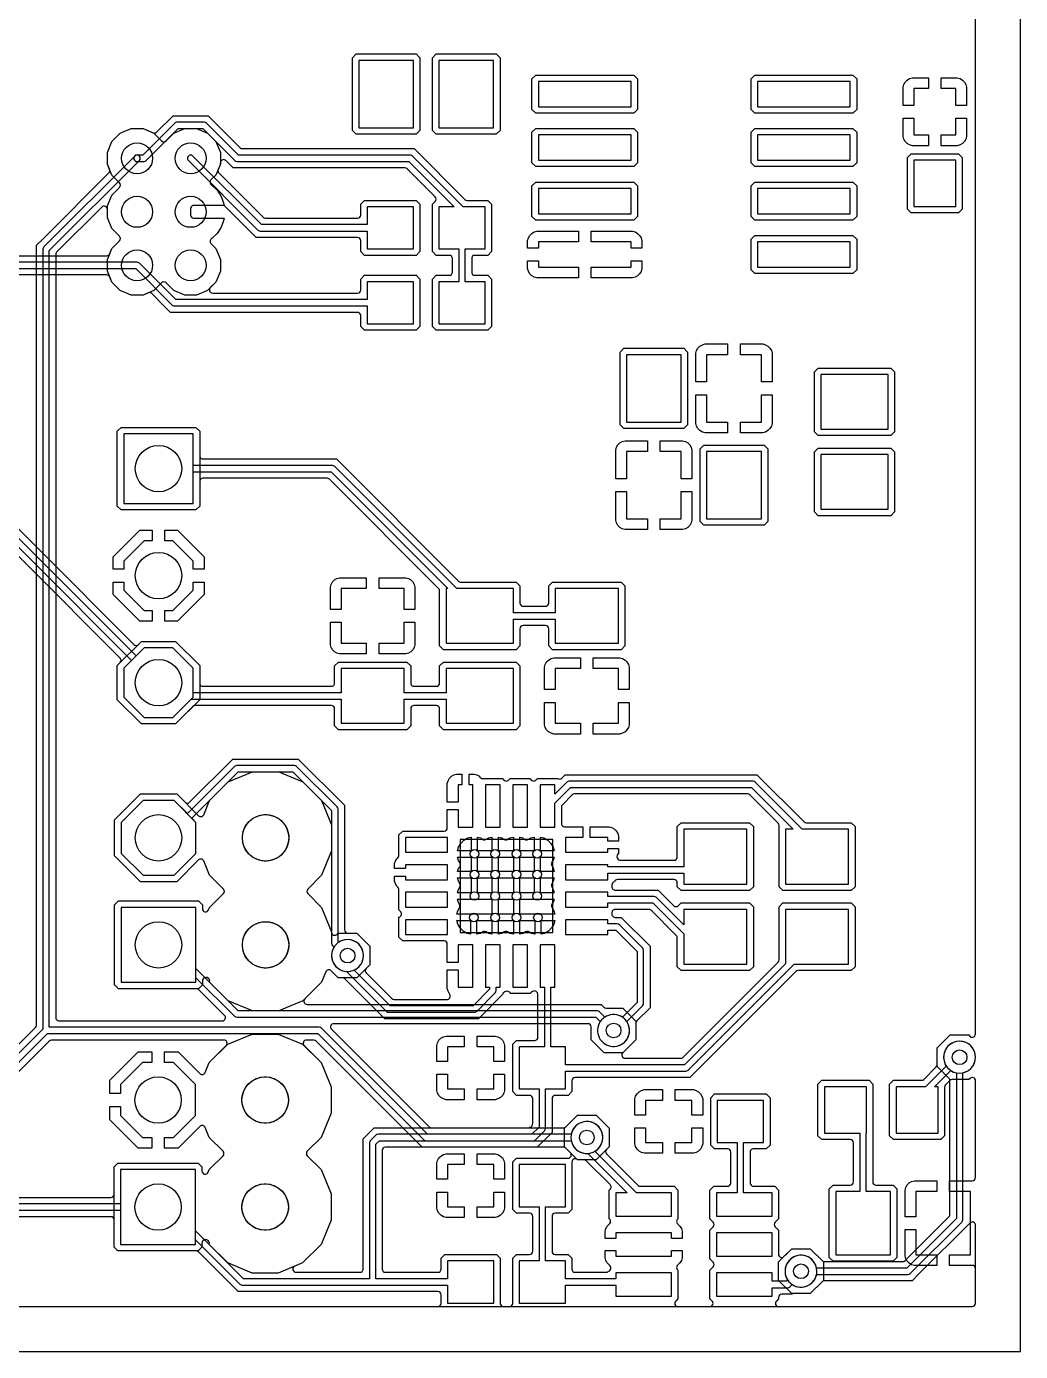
# Model space of a CAD drawing. Header units: millimetres. Extents: x 3.9 to 76.2, y 2.5 to 68.2.
# Drawn here: x 40.05 to 63.63, y 2.54 to 33.99 of the extents above; entities that cross this region are included whole.
import ezdxf

# ---------------------------------------------------------------- set-up
doc = ezdxf.new("R2010")
doc.units = ezdxf.units.MM

msp = doc.modelspace()

# ---------------------------------------------------------------- linework, layer by layer
at = {"layer": '16_copper'}
for points in [[(34.594, 3.607), (62.484, 3.607, 0.414214), (62.56, 3.683), (62.56, 5.538, 0.668179), (62.43, 5.592), (61.211, 4.373), (61.055, 4.216), (58.973, 4.216, 0.198912), (58.919, 4.194), (58.64, 3.914), (58.2, 3.914), (57.889, 4.225), (57.889, 4.665), (58.2, 4.976), (58.64, 4.976), (58.919, 4.696, 0.198912), (58.973, 4.674), (60.834, 4.674, 0.198912), (60.888, 4.696), (61.931, 5.739, 0.198912), (61.953, 5.793), (61.953, 8.972, 0.198912), (61.931, 9.026), (61.651, 9.305), (61.651, 9.745), (61.962, 10.056), (62.402, 10.056, 0.859708), (62.56, 10.081), (62.56, 67.064, 0.414214)], [(39.094, 9.065), (40.262, 10.232, 0.198912), (40.284, 10.286), (40.284, 28.797), (40.441, 28.953), (42.002, 30.514, 0.303343), (42.018, 30.597), (41.967, 30.721), (41.967, 31.001), (42.074, 31.26), (42.273, 31.459), (42.532, 31.566), (42.812, 31.566), (43.071, 31.459), (43.253, 31.277, 0.414214), (43.361, 31.277), (43.543, 31.459), (43.802, 31.566), (44.082, 31.566), (44.341, 31.459), (44.54, 31.26), (44.647, 31.001), (44.647, 30.721), (44.54, 30.462), (44.425, 30.347, 0.233802), (44.404, 30.283), (44.406, 30.275, 0.220656), (44.456, 30.217), (44.568, 30.105), (44.657, 29.973), (44.717, 29.826), (44.734, 29.743), (44.018, 29.743, 0.414214), (43.942, 29.667), (43.942, 29.515, 0.414214), (44.018, 29.439), (44.734, 29.439), (44.717, 29.356), (44.657, 29.209), (44.568, 29.077), (44.456, 28.965, 0.566532), (44.425, 28.835), (44.54, 28.72), (44.647, 28.461), (44.647, 28.181), (44.54, 27.922), (44.341, 27.723), (44.082, 27.616), (43.802, 27.616), (43.543, 27.723), (43.361, 27.905, 0.414214), (43.253, 27.905), (43.071, 27.723), (42.812, 27.616), (42.532, 27.616), (42.273, 27.723), (42.074, 27.922), (41.967, 28.181), (41.967, 28.461), (42.074, 28.72), (42.256, 28.902, 0.414214), (42.256, 29.01), (42.074, 29.192), (41.967, 29.451), (41.967, 29.649, 0.668179), (41.837, 29.703), (40.764, 28.63, 0.198912), (40.742, 28.576), (40.742, 10.465, 0.414214), (40.818, 10.389), (44.694, 10.389, 0.668179), (44.748, 10.519), (44.138, 11.128, 0.198912), (44.084, 11.151), (42.228, 11.151), (42.139, 11.24), (42.139, 13.144), (42.228, 13.233), (44.132, 13.233), (44.221, 13.144), (44.221, 13.049, 0.820685), (44.368, 13.02), (44.392, 13.079), (44.721, 13.408, 0.414214), (44.721, 13.516), (44.392, 13.845), (44.252, 14.183, 0.534516), (44.128, 14.207), (43.611, 13.691), (42.749, 13.691), (42.139, 14.301), (42.139, 15.163), (42.749, 15.773), (43.611, 15.773), (43.81, 15.575, 0.414214), (43.917, 15.575), (44.945, 16.603), (46.495, 16.603), (47.591, 15.507), (47.591, 12.545, 0.414214), (47.667, 12.469), (47.884, 12.469), (48.195, 12.158), (48.195, 11.718), (47.884, 11.407), (47.444, 11.407), (47.274, 11.577, 0.534516), (47.15, 11.553), (47.048, 11.305), (46.651, 10.908, 0.668179), (46.705, 10.778), (53.68, 10.778), (53.745, 10.713, 0.198912), (53.799, 10.691), (54.195, 10.691), (54.506, 10.38), (54.506, 9.94), (54.195, 9.629), (53.755, 9.629), (53.444, 9.94), (53.444, 10.245, 0.414214), (53.368, 10.321), (47.336, 10.321, 0.668179), (47.282, 10.191), (49.602, 7.871, 0.198912), (49.656, 7.849), (52.787, 7.849, 0.198912), (52.841, 7.871), (53.12, 8.151), (53.56, 8.151), (53.871, 7.84), (53.871, 7.4), (53.56, 7.089), (53.12, 7.089), (52.841, 7.369, 0.198912), (52.787, 7.391), (49.435, 7.391), (46.918, 9.909, 0.198912), (46.864, 9.931), (46.686, 9.931, 0.668179), (46.632, 9.801), (47.038, 9.396), (47.276, 8.82), (47.276, 8.197), (47.038, 7.622), (46.709, 7.293, 0.414214), (46.709, 7.185), (47.038, 6.856), (47.276, 6.28), (47.276, 5.658), (47.038, 5.082), (46.597, 4.641), (46.021, 4.403), (45.399, 4.403), (44.823, 4.641), (44.382, 5.082, 0.969968), (44.217, 5.139), (44.214, 5.132, 0.068909), (44.211, 5.112), (44.211, 5.017), (44.122, 4.928), (42.218, 4.928), (42.129, 5.017), (42.129, 5.664, 0.414214), (42.052, 5.74), (39.656, 5.74)], [(39.221, 8.76), (40.545, 10.084), (46.958, 10.084), (49.476, 7.566, 0.198912), (49.53, 7.544), (52.969, 7.544), (52.981, 7.498), (53, 7.452), (53.025, 7.409), (53.055, 7.37), (53.09, 7.335), (53.129, 7.305), (53.172, 7.28), (53.218, 7.261), (53.266, 7.248), (53.315, 7.242), (53.365, 7.242), (53.414, 7.248, 1), (53.266, 7.992), (53.218, 7.979, 0.2663), (52.969, 7.696), (49.562, 7.696), (47.044, 10.214, 0.198912), (46.99, 10.236), (40.589, 10.236), (40.589, 28.67), (42.726, 30.807, 1), (42.618, 30.915), (40.459, 28.756, 0.198912), (40.437, 28.702), (40.437, 10.192), (39.135, 8.89)], [(39.877, 6.198), (42.052, 6.198, 0.414214), (42.129, 6.274), (42.129, 6.921), (42.218, 7.01), (44.122, 7.01), (44.211, 6.921), (44.211, 6.826, 0.820685), (44.358, 6.797), (44.382, 6.856), (44.711, 7.185, 0.414214), (44.711, 7.293), (44.382, 7.622), (44.285, 7.858, 0.534516), (44.16, 7.883), (43.643, 7.366), (43.322, 7.366), (43.322, 7.62), (43.538, 7.62), (44.059, 8.141), (44.059, 8.877), (43.538, 9.398), (43.322, 9.398), (43.322, 9.652), (43.643, 9.652), (44.16, 9.135, 0.534516), (44.285, 9.16), (44.382, 9.396), (44.788, 9.801, 0.668179), (44.734, 9.931), (40.639, 9.931, 0.198912), (40.585, 9.909), (39.418, 8.741)]]:
    msp.add_lwpolyline(points, format="xyb", dxfattribs=at)
for points in [[(42.292, 22.518), (42.203, 22.607), (42.203, 24.383), (42.292, 24.472), (44.068, 24.472), (44.157, 24.383), (44.157, 22.607), (44.068, 22.518)], [(44.005, 24.32), (42.355, 24.32), (42.355, 22.67), (44.005, 22.67)], [(42.101, 21.107), (42.101, 21.402), (42.733, 22.034), (43.028, 22.034), (43.028, 21.78), (42.838, 21.78), (42.355, 21.297), (42.355, 21.107)], [(44.005, 21.107), (44.005, 21.297), (43.522, 21.78), (43.332, 21.78), (43.332, 22.034), (43.627, 22.034), (44.259, 21.402), (44.259, 21.107)], [(42.733, 19.876), (42.101, 20.508), (42.101, 20.803), (42.355, 20.803), (42.355, 20.613), (42.838, 20.13), (43.028, 20.13), (43.028, 19.876)], [(43.332, 19.876), (43.332, 20.13), (43.522, 20.13), (44.005, 20.613), (44.005, 20.803), (44.259, 20.803), (44.259, 20.508), (43.627, 19.876)], [(42.775, 17.438), (42.203, 18.01), (42.203, 18.82), (42.775, 19.392), (43.585, 19.392), (44.157, 18.82), (44.157, 18.01), (43.585, 17.438)], [(44.005, 18.073), (44.005, 18.757), (43.522, 19.24), (42.838, 19.24), (42.355, 18.757), (42.355, 18.073), (42.838, 17.59), (43.522, 17.59)], [(50.273, 14.427), (50.294, 14.508), (50.348, 14.601), (50.423, 14.676), (50.516, 14.73), (50.597, 14.751), (50.597, 14.427)], [(52.241, 14.427), (52.241, 14.751), (52.322, 14.73), (52.415, 14.676), (52.49, 14.601), (52.544, 14.508), (52.565, 14.427)], [(50.749, 13.935), (50.749, 14.275), (51.089, 14.275), (51.089, 13.935)], [(51.241, 13.935), (51.241, 14.275), (51.597, 14.275), (51.597, 13.935)], [(51.749, 13.935), (51.749, 14.275), (52.089, 14.275), (52.089, 13.935)], [(50.749, 13.427), (50.749, 13.783), (51.089, 13.783), (51.089, 13.427)], [(51.241, 13.427), (51.241, 13.783), (51.597, 13.783), (51.597, 13.427)], [(51.749, 13.427), (51.749, 13.783), (52.089, 13.783), (52.089, 13.427)], [(51.241, 12.919), (51.241, 13.275), (51.597, 13.275), (51.597, 12.919)], [(50.5, 12.464), (50.407, 12.518), (50.332, 12.593), (50.278, 12.686), (50.257, 12.767), (50.581, 12.767), (50.581, 12.443)], [(52.257, 12.767), (52.581, 12.767), (52.56, 12.686), (52.506, 12.593), (52.431, 12.518), (52.338, 12.464), (52.257, 12.443)], [(42.027, 8.661), (42.027, 8.982), (42.697, 9.652), (43.018, 9.652), (43.018, 9.398), (42.802, 9.398), (42.281, 8.877), (42.281, 8.661)], [(42.697, 7.366), (42.027, 8.036), (42.027, 8.357), (42.281, 8.357), (42.281, 8.141), (42.802, 7.62), (43.018, 7.62), (43.018, 7.366)]]:
    msp.add_lwpolyline(points, close=True, dxfattribs=at)
for points in [[(47.738, 11.566, 1), (47.59, 12.31), (47.542, 12.297), (47.497, 12.278), (47.456, 12.254), (47.438, 12.272), (47.438, 15.412, 0.198912), (47.416, 15.466), (46.454, 16.428, 0.198912), (46.4, 16.45), (45.04, 16.45, 0.198912), (44.986, 16.428), (43.864, 15.306), (43.548, 15.621), (42.812, 15.621), (42.291, 15.1), (42.291, 14.364), (42.812, 13.843), (43.548, 13.843), (44.069, 14.364), (44.069, 15.1), (43.971, 15.198), (45.071, 16.298), (46.369, 16.298), (47.286, 15.381), (47.286, 12.24, 0.370391), (47.348, 12.147), (47.324, 12.106), (47.305, 12.06), (47.292, 12.012), (47.286, 11.963), (47.286, 11.913), (47.292, 11.864), (47.305, 11.816), (47.324, 11.77), (47.349, 11.727), (47.379, 11.688), (47.414, 11.653), (47.454, 11.623), (47.497, 11.598), (47.542, 11.579), (47.59, 11.566), (47.639, 11.56), (47.689, 11.56)], [(50.749, 14.427), (50.749, 14.751), (50.83, 14.73, 0.454243), (50.957, 14.7), (51.008, 14.73), (51.089, 14.751), (51.089, 14.427)], [(51.241, 14.427), (51.241, 14.751), (51.322, 14.73), (51.381, 14.696, 0.267961), (51.457, 14.696), (51.516, 14.73), (51.597, 14.751), (51.597, 14.427)], [(51.749, 14.427), (51.749, 14.751), (51.83, 14.73, 0.454239), (51.957, 14.7), (52.008, 14.73), (52.089, 14.751), (52.089, 14.427)], [(50.273, 13.935), (50.294, 14.016, 0.454239), (50.324, 14.143), (50.294, 14.194), (50.273, 14.275), (50.597, 14.275), (50.597, 13.935)], [(52.241, 13.935), (52.241, 14.275), (52.565, 14.275), (52.544, 14.194, 0.454239), (52.514, 14.067), (52.544, 14.016), (52.565, 13.935)], [(50.273, 13.427), (50.294, 13.508), (50.328, 13.567, 0.267951), (50.328, 13.643), (50.294, 13.702), (50.273, 13.783), (50.597, 13.783), (50.597, 13.427)], [(52.241, 13.427), (52.241, 13.783), (52.565, 13.783), (52.544, 13.702), (52.51, 13.643, 0.267951), (52.51, 13.567), (52.544, 13.508), (52.565, 13.427)], [(50.657, 12.919), (50.257, 12.919), (50.278, 13), (50.32, 13.073, 0.241504), (50.323, 13.142), (50.32, 13.149), (50.294, 13.194), (50.273, 13.275), (50.673, 13.275, 0.000212), (50.673, 13.275), (51.089, 13.275), (51.089, 12.919), (50.657, 12.919), (50.657, 12.919)], [(52.181, 12.919), (51.749, 12.919), (51.749, 13.275), (52.165, 13.275, 0.000215), (52.165, 13.275), (52.565, 13.275), (52.544, 13.194, 0.436877), (52.518, 13.073), (52.56, 13), (52.581, 12.919), (52.181, 12.919), (52.181, 12.919)], [(54.049, 9.788, 1), (53.901, 10.532), (53.853, 10.519, 0.063998), (53.766, 10.476), (53.639, 10.604, 0.198912), (53.585, 10.626), (45.071, 10.626), (44.069, 11.628), (44.069, 13.081), (42.291, 13.081), (42.291, 11.303), (44.069, 11.303), (44.069, 11.413), (44.986, 10.496, 0.198912), (45.04, 10.474), (53.554, 10.474), (53.659, 10.369), (53.635, 10.328), (53.616, 10.282), (53.603, 10.234), (53.597, 10.185), (53.597, 10.135), (53.603, 10.086), (53.616, 10.038), (53.635, 9.992), (53.66, 9.949), (53.69, 9.91), (53.725, 9.875), (53.764, 9.845), (53.807, 9.82), (53.853, 9.801), (53.901, 9.788), (53.95, 9.782), (54, 9.782)], [(51.008, 12.464), (50.949, 12.498, 0.267951), (50.873, 12.498), (50.814, 12.464), (50.733, 12.443), (50.733, 12.767), (51.089, 12.767), (51.089, 12.443)], [(51.516, 12.464), (51.457, 12.498, 0.267951), (51.381, 12.498), (51.322, 12.464), (51.241, 12.443), (51.241, 12.767), (51.597, 12.767), (51.597, 12.443)], [(52.024, 12.464), (51.965, 12.498, 0.267951), (51.889, 12.498), (51.83, 12.464), (51.749, 12.443), (51.749, 12.767), (52.105, 12.767), (52.105, 12.443)], [(58.494, 4.073, 0.301666), (58.791, 4.369), (60.96, 4.369, 0.198912), (61.014, 4.391), (62.236, 5.613, 0.198912), (62.258, 5.667), (62.258, 9.154, 0.996924), (62.108, 9.897), (62.06, 9.884, 0.764884), (62.106, 9.154), (62.106, 5.699), (60.928, 4.521), (58.791, 4.521), (58.779, 4.567), (58.76, 4.613), (58.735, 4.656), (58.705, 4.695), (58.67, 4.73), (58.631, 4.76), (58.588, 4.785), (58.542, 4.804), (58.494, 4.817), (58.445, 4.823), (58.395, 4.823), (58.346, 4.817), (58.298, 4.804), (58.252, 4.785), (58.209, 4.76), (58.17, 4.73), (58.135, 4.695), (58.105, 4.656), (58.08, 4.613), (58.061, 4.567), (58.048, 4.519), (58.042, 4.47), (58.042, 4.42), (58.048, 4.371), (58.061, 4.323), (58.08, 4.277), (58.105, 4.234), (58.135, 4.195), (58.17, 4.16), (58.209, 4.13), (58.252, 4.105), (58.298, 4.086), (58.346, 4.073), (58.395, 4.067), (58.445, 4.067)]]:
    msp.add_lwpolyline(points, format="xyb", close=True, dxfattribs=at)
msp.add_lwpolyline([(39.751, 5.893), (42.281, 5.893), (42.281, 5.08), (44.059, 5.08), (44.059, 6.858), (42.281, 6.858), (42.281, 6.045), (39.783, 6.045)], dxfattribs=at)
at = {"layer": '1_copper'}
for points in [[(12.24, 3.607), (49.806, 3.607, 0.414214), (49.883, 3.683), (49.883, 3.886, 0.414214), (49.806, 3.962), (45.071, 3.962), (44.128, 4.905, 0.198912), (44.074, 4.928), (42.218, 4.928), (42.129, 5.017), (42.129, 6.921), (42.218, 7.01), (44.122, 7.01), (44.211, 6.921), (44.211, 6.826, 0.820685), (44.358, 6.797), (44.382, 6.856), (44.711, 7.185, 0.414214), (44.711, 7.293), (44.382, 7.622), (44.285, 7.858, 0.534516), (44.16, 7.883), (43.643, 7.366), (43.322, 7.366), (43.322, 7.62), (43.538, 7.62), (44.059, 8.141), (44.059, 8.877), (43.538, 9.398), (43.322, 9.398), (43.322, 9.652), (43.643, 9.652), (44.16, 9.135, 0.534516), (44.285, 9.16), (44.382, 9.396), (44.823, 9.837), (45.399, 10.075), (46.021, 10.075), (46.597, 9.837), (47.038, 9.396), (47.276, 8.82), (47.276, 8.197), (47.038, 7.622), (46.709, 7.293, 0.414214), (46.709, 7.185), (47.038, 6.856), (47.276, 6.28), (47.276, 5.658), (47.038, 5.082), (46.597, 4.641), (46.415, 4.566, 0.820685), (46.445, 4.42), (47.955, 4.42, 0.414214), (48.031, 4.496), (48.031, 7.588), (48.292, 7.849), (51.944, 7.849, 0.136481), (51.983, 7.86), (51.985, 7.861, 0.400074), (52.056, 7.961), (52.056, 8.542, 0.414214), (51.98, 8.619), (51.672, 8.619), (51.583, 8.708), (51.583, 9.834), (51.672, 9.923), (52.105, 9.923, 0.414214), (52.181, 10), (52.181, 10.996, 0.745622), (52.031, 11.07), (51.998, 11.037), (51.522, 11.037, 0.288286), (51.451, 11.09), (51.445, 11.091, 0.141439), (51.393, 11.079), (51.389, 11.076, 0.225808), (51.341, 11.012), (50.768, 10.439), (48.546, 10.439), (47.601, 11.385, 0.198912), (47.547, 11.407), (47.444, 11.407), (47.274, 11.577, 0.534516), (47.15, 11.553), (47.048, 11.305), (46.607, 10.864), (46.031, 10.626), (45.409, 10.626), (44.833, 10.864), (44.392, 11.305, 0.969908), (44.227, 11.362), (44.224, 11.355, 0.068909), (44.221, 11.335), (44.221, 11.24), (44.132, 11.151), (42.228, 11.151), (42.139, 11.24), (42.139, 13.144), (42.228, 13.233), (44.132, 13.233), (44.221, 13.144), (44.221, 13.049, 0.820701), (44.368, 13.02), (44.392, 13.079), (44.721, 13.408, 0.414214), (44.721, 13.516), (44.392, 13.845), (44.252, 14.183, 0.534516), (44.128, 14.207), (43.611, 13.691), (42.749, 13.691), (42.139, 14.301), (42.139, 15.163), (42.749, 15.773), (43.611, 15.773), (44.128, 15.257, 0.534516), (44.252, 15.281), (44.392, 15.619), (44.833, 16.06), (45.409, 16.298), (46.031, 16.298), (46.607, 16.06), (47.048, 15.619), (47.286, 15.043), (47.286, 14.421), (47.048, 13.845), (46.719, 13.516, 0.414214), (46.719, 13.408), (47.048, 13.079), (47.286, 12.503, 0.71332), (47.416, 12.44), (47.444, 12.469), (47.884, 12.469), (48.195, 12.158), (48.195, 11.718), (48.108, 11.632, 0.414214), (48.108, 11.524), (48.713, 10.919, 0.198912), (48.767, 10.897), (50.034, 10.897, 0.571357), (50.082, 11.033), (50.048, 11.091), (50.031, 11.156), (50.031, 11.601), (50.285, 11.601), (50.285, 11.189), (50.635, 11.189), (50.635, 12.189), (50.285, 12.189), (50.285, 11.777), (50.031, 11.777), (50.031, 12.21, 0.414214), (49.955, 12.287), (48.972, 12.287), (48.883, 12.376), (48.883, 12.852, 0.586008), (48.916, 12.993), (48.883, 13.026), (48.883, 13.501, 0.128245), (48.873, 13.538), (48.871, 13.54, 0.15601), (48.832, 13.583), (48.798, 13.641), (48.781, 13.706), (48.781, 13.826), (49.035, 13.826), (49.035, 13.739), (50.035, 13.739), (50.035, 14.089), (49.035, 14.089), (49.035, 14.002), (48.781, 14.002), (48.781, 14.122), (48.798, 14.187), (48.832, 14.245, 0.329277), (48.883, 14.327), (48.883, 14.802), (48.972, 14.891), (49.955, 14.891, 0.414214), (50.031, 14.968), (50.031, 15.401), (50.285, 15.401), (50.285, 14.989), (50.635, 14.989), (50.635, 15.989), (50.547, 15.989), (50.547, 16.243), (50.668, 16.243), (50.733, 16.226), (50.791, 16.192, 0.329277), (50.873, 16.141), (51.348, 16.141, 0.586008), (51.489, 16.108), (51.522, 16.141), (51.998, 16.141, 0.586008), (52.139, 16.108), (52.172, 16.141), (52.65, 16.141, 0.363518), (52.748, 16.15), (52.828, 16.231), (57.372, 16.231), (58.493, 15.11, 0.198912), (58.546, 15.087), (59.614, 15.087), (59.703, 14.998), (59.703, 13.572), (59.614, 13.483), (57.988, 13.483), (57.899, 13.572), (57.899, 15.026, 0.198912), (57.876, 15.079), (57.205, 15.751, 0.198912), (57.151, 15.773), (53.049, 15.773, 0.198912), (52.995, 15.751), (52.76, 15.515, 0.198912), (52.737, 15.462), (52.737, 15.069, 0.414214), (52.814, 14.993), (53.247, 14.993), (53.247, 14.739), (52.835, 14.739), (52.835, 14.389), (53.835, 14.389), (53.835, 14.476), (54.089, 14.476), (54.089, 14.356, 0.731018), (54.146, 14.199), (55.409, 14.199, 0.414214), (55.486, 14.275), (55.486, 14.998), (55.575, 15.087), (57.201, 15.087), (57.29, 14.998), (57.29, 13.572), (57.201, 13.483), (55.575, 13.483), (55.486, 13.572), (55.486, 13.665, 0.414214), (55.409, 13.741), (54.064, 13.741, 0.252206), (53.993, 13.691), (53.99, 13.686, 0.302453), (53.934, 13.605), (53.934, 13.602, 0.517214), (54.028, 13.493), (55.03, 13.493), (55.401, 13.121, 0.414214), (55.509, 13.121), (55.575, 13.187), (57.201, 13.187), (57.29, 13.098), (57.29, 11.672), (57.201, 11.583), (55.575, 11.583), (55.486, 11.672), (55.486, 12.359, 0.198912), (55.463, 12.412), (54.863, 13.013, 0.198912), (54.809, 13.035), (54.028, 13.035, 0.412586), (53.934, 12.955), (53.933, 12.949, 0.508595), (54.028, 12.843), (54.156, 12.843), (54.839, 12.16), (54.839, 10.7), (54.528, 10.39, 0.198912), (54.506, 10.336), (54.506, 9.94), (54.195, 9.63, 0.668179), (54.249, 9.5), (55.561, 9.5, 0.198912), (55.615, 9.522), (57.876, 11.784, 0.198912), (57.899, 11.837), (57.899, 13.098), (57.988, 13.187), (59.614, 13.187), (59.703, 13.098), (59.703, 11.672), (59.614, 11.583), (58.353, 11.583, 0.198912), (58.3, 11.56), (55.782, 9.042), (53.064, 9.042, 0.414214), (52.987, 8.966), (52.987, 8.708), (52.898, 8.619), (52.59, 8.619, 0.414214), (52.514, 8.542), (52.514, 7.74), (52.165, 7.391), (48.565, 7.391, 0.414214), (48.489, 7.315), (48.489, 4.496, 0.414214), (48.565, 4.42), (49.806, 4.42, 0.414214), (49.883, 4.496), (49.883, 4.754), (49.972, 4.843), (51.198, 4.843), (51.287, 4.754), (51.287, 3.683, 0.414214), (51.364, 3.607), (51.506, 3.607, 0.414214), (51.583, 3.683), (51.583, 4.754), (51.672, 4.843), (51.98, 4.843, 0.414214), (52.056, 4.92), (52.056, 5.748, 0.414214), (51.98, 5.825), (51.672, 5.825), (51.583, 5.914), (51.583, 7.04), (51.672, 7.129), (52.896, 7.129, 0.668179), (52.95, 7.259), (52.809, 7.4), (52.809, 7.84), (53.12, 8.151), (53.56, 8.151), (53.871, 7.84), (53.871, 7.4), (53.809, 7.338, 0.414214), (53.809, 7.231), (54.555, 6.484, 0.198912), (54.609, 6.462), (55.41, 6.462), (55.499, 6.373), (55.499, 5.687, 0.480976), (55.501, 5.564), (55.55, 5.515), (55.583, 5.457), (55.601, 5.393), (55.601, 5.22), (55.347, 5.22), (55.347, 5.359), (54.026, 5.359), (54.026, 5.22), (53.772, 5.22), (53.772, 5.393), (53.789, 5.457), (53.823, 5.515), (53.872, 5.564, 0.323409), (53.899, 5.649), (53.898, 5.655, 0.101685), (53.873, 5.687), (53.873, 6.373, 0.520574), (53.893, 6.5), (53.326, 7.067, 0.198912), (53.272, 7.089), (53.12, 7.089, 0.686714), (52.987, 7.038), (52.987, 5.914), (52.898, 5.825), (52.59, 5.825, 0.414214), (52.514, 5.748), (52.514, 4.92, 0.414214), (52.59, 4.843), (52.898, 4.843), (52.987, 4.754), (52.987, 4.496, 0.414214), (53.064, 4.42), (53.797, 4.42, 0.130551), (53.839, 4.432), (53.843, 4.436), (53.848, 4.439, 0.618314), (53.871, 4.596), (53.823, 4.645), (53.789, 4.703), (53.772, 4.767), (53.772, 4.94), (54.026, 4.94), (54.026, 4.801), (55.347, 4.801), (55.347, 4.94), (55.601, 4.94), (55.601, 4.767), (55.583, 4.703), (55.55, 4.645), (55.501, 4.596, 0.323409), (55.473, 4.511), (55.475, 4.505, 0.101685), (55.499, 4.473), (55.499, 3.787), (55.448, 3.737, 0.668179), (55.502, 3.607), (56.258, 3.607, 0.668179), (56.312, 3.737), (56.261, 3.787), (56.261, 4.473), (56.34, 4.551, 0.414214), (56.34, 4.659), (56.261, 4.737), (56.261, 5.423), (56.34, 5.501, 0.414214), (56.34, 5.609), (56.261, 5.687), (56.261, 6.373), (56.35, 6.462), (56.679, 6.462, 0.414214), (56.755, 6.538), (56.755, 7.272, 0.414214), (56.679, 7.349), (56.371, 7.349), (56.282, 7.438), (56.282, 8.564), (56.371, 8.653), (57.597, 8.653), (57.686, 8.564), (57.686, 7.438), (57.597, 7.349), (57.289, 7.349, 0.414214), (57.213, 7.272), (57.213, 6.538, 0.414214), (57.289, 6.462), (57.797, 6.462), (57.887, 6.373), (57.887, 5.687), (57.808, 5.609, 0.414214), (57.808, 5.501), (57.887, 5.423), (57.887, 4.846, 0.668179), (58.017, 4.792), (58.2, 4.976), (58.64, 4.976), (58.951, 4.665), (58.951, 4.225), (58.64, 3.914), (58.244, 3.914, 0.128573), (58.202, 3.901), (57.963, 3.901, 0.414214), (57.887, 3.825), (57.887, 3.787), (57.836, 3.737, 0.668179), (57.89, 3.607), (62.484, 3.607, 0.414214), (62.56, 3.683), (62.56, 4.508, 0.414214), (62.484, 4.584), (61.945, 4.584), (61.945, 4.838), (62.443, 4.838), (62.443, 6.338), (61.945, 6.338), (61.945, 6.592), (62.484, 6.592, 0.414214), (62.56, 6.668), (62.56, 8.969, 0.668189), (62.43, 9.023), (62.402, 8.994), (62.006, 8.994, 0.198912), (61.952, 8.972), (61.85, 8.869, 0.198912), (61.827, 8.816), (61.827, 7.662), (61.738, 7.573), (60.612, 7.573), (60.523, 7.662), (60.523, 8.888), (60.612, 8.977), (61.28, 8.977, 0.198912), (61.333, 9), (61.629, 9.295, 0.198912), (61.651, 9.349), (61.651, 9.745), (61.962, 10.056), (62.402, 10.056, 0.859708), (62.56, 10.081), (62.56, 34.996, 0.668179)], [(39.115, 28.55), (41.953, 28.55, 0.303351), (42.023, 28.597), (42.074, 28.72), (42.256, 28.902, 0.414214), (42.256, 29.01), (42.074, 29.192), (41.967, 29.451), (41.967, 29.731), (42.074, 29.99), (42.256, 30.172, 0.414214), (42.256, 30.28), (42.074, 30.462), (41.967, 30.721), (41.967, 31.001), (42.074, 31.26), (42.273, 31.459), (42.532, 31.566), (42.812, 31.566), (43.053, 31.466, 0.303343), (43.136, 31.483), (43.524, 31.871), (44.36, 31.871), (45.119, 31.112, 0.198912), (45.173, 31.09), (49.244, 31.09), (50.449, 29.885, 0.198912), (50.502, 29.862), (50.993, 29.862), (51.082, 29.773), (51.082, 28.647), (50.993, 28.558), (50.685, 28.558, 0.414214), (50.609, 28.481), (50.609, 28.161, 0.414214), (50.685, 28.084), (50.993, 28.084), (51.082, 27.995), (51.082, 26.869), (50.993, 26.78), (49.767, 26.78), (49.678, 26.869), (49.678, 27.995), (49.767, 28.084), (50.075, 28.084, 0.414214), (50.151, 28.161), (50.151, 28.481, 0.414214), (50.075, 28.558), (49.767, 28.558), (49.678, 28.647), (49.678, 29.773), (49.742, 29.837, 0.414214), (49.742, 29.945), (49.077, 30.61, 0.198912), (49.023, 30.632), (44.952, 30.632), (44.777, 30.807, 0.560606), (44.651, 30.777), (44.65, 30.774, 0.139737), (44.647, 30.721), (44.596, 30.597, 0.303343), (44.612, 30.514), (45.665, 29.461, 0.198912), (45.719, 29.439), (47.901, 29.439, 0.414214), (47.978, 29.515), (47.978, 29.773), (48.067, 29.862), (49.293, 29.862), (49.382, 29.773), (49.382, 28.647), (49.293, 28.558), (48.067, 28.558), (47.978, 28.647), (47.978, 28.905, 0.414214), (47.901, 28.981), (45.498, 28.981), (44.759, 29.721, 0.198912), (44.705, 29.743), (44.018, 29.743, 0.414214), (43.942, 29.667), (43.942, 29.515, 0.414214), (44.018, 29.439), (44.734, 29.439), (44.717, 29.356), (44.657, 29.209), (44.568, 29.077), (44.456, 28.965, 0.566532), (44.425, 28.835), (44.54, 28.72), (44.647, 28.461), (44.647, 28.181), (44.54, 27.922), (44.408, 27.791, 0.668179), (44.462, 27.661), (47.901, 27.661, 0.414214), (47.978, 27.737), (47.978, 27.995), (48.067, 28.084), (49.293, 28.084), (49.382, 27.995), (49.382, 26.869), (49.293, 26.78), (48.067, 26.78), (47.978, 26.869), (47.978, 27.127, 0.414214), (47.901, 27.203), (43.466, 27.203), (43.31, 27.36), (43.019, 27.651, 0.303343), (42.936, 27.667), (42.812, 27.616), (42.532, 27.616), (42.273, 27.723), (42.074, 27.922), (42.023, 28.045, 0.303351), (41.953, 28.092), (38.894, 28.092)], [(38.989, 28.245), (42.64, 28.245), (43.507, 27.378, 0.198912), (43.561, 27.356), (48.13, 27.356), (48.13, 26.932), (49.23, 26.932), (49.23, 27.932), (48.13, 27.932), (48.13, 27.508), (43.593, 27.508), (42.726, 28.375, 0.198912), (42.672, 28.397), (39.021, 28.397)], [(38.06, 23.859), (42.597, 19.322, 0.414214), (42.704, 19.322), (42.775, 19.392), (43.585, 19.392), (44.157, 18.82), (44.157, 18.405, 0.414214), (44.234, 18.329), (47.281, 18.329, 0.414214), (47.358, 18.405), (47.358, 18.813), (47.447, 18.902), (49.073, 18.902), (49.162, 18.813), (49.162, 18.405, 0.414214), (49.239, 18.329), (49.771, 18.329, 0.414214), (49.848, 18.405), (49.848, 18.813), (49.937, 18.902), (51.663, 18.902), (51.752, 18.813), (51.752, 17.387), (51.663, 17.298), (49.937, 17.298), (49.848, 17.387), (49.848, 17.795, 0.414214), (49.771, 17.871), (49.239, 17.871, 0.414214), (49.162, 17.795), (49.162, 17.387), (49.073, 17.298), (47.447, 17.298), (47.358, 17.387), (47.358, 17.795, 0.414214), (47.281, 17.871), (44.05, 17.871, 0.198912), (43.996, 17.849), (43.585, 17.438), (42.775, 17.438), (42.203, 18.01), (42.203, 18.82), (42.273, 18.891, 0.414214), (42.273, 18.998), (37.736, 23.535)]]:
    msp.add_lwpolyline(points, format="xyb", dxfattribs=at)
for points in [[(47.867, 31.433), (47.778, 31.522), (47.778, 33.248), (47.867, 33.337), (49.293, 33.337), (49.382, 33.248), (49.382, 31.522), (49.293, 31.433)], [(49.767, 31.433), (49.678, 31.522), (49.678, 33.248), (49.767, 33.337), (51.193, 33.337), (51.282, 33.248), (51.282, 31.522), (51.193, 31.433)], [(49.23, 33.185), (47.93, 33.185), (47.93, 31.585), (49.23, 31.585)], [(51.13, 33.185), (49.83, 33.185), (49.83, 31.585), (51.13, 31.585)], [(52.127, 31.933), (52.038, 32.022), (52.038, 32.748), (52.127, 32.837), (54.453, 32.837), (54.542, 32.748), (54.542, 32.022), (54.453, 31.933)], [(57.327, 31.933), (57.238, 32.022), (57.238, 32.748), (57.327, 32.837), (59.653, 32.837), (59.742, 32.748), (59.742, 32.022), (59.653, 31.933)], [(60.841, 32.117), (60.841, 32.548), (60.858, 32.613), (60.892, 32.671), (60.939, 32.718), (60.997, 32.752), (61.062, 32.769), (61.443, 32.769), (61.443, 32.515), (61.095, 32.515), (61.095, 32.117)], [(62.095, 32.117), (62.095, 32.515), (61.747, 32.515), (61.747, 32.769), (62.128, 32.769), (62.193, 32.752), (62.251, 32.718), (62.298, 32.671), (62.332, 32.613), (62.349, 32.548), (62.349, 32.117)], [(54.39, 32.685), (52.19, 32.685), (52.19, 32.085), (54.39, 32.085)], [(59.59, 32.685), (57.39, 32.685), (57.39, 32.085), (59.59, 32.085)], [(61.062, 31.161), (60.997, 31.178), (60.939, 31.212), (60.892, 31.259), (60.858, 31.317), (60.841, 31.382), (60.841, 31.813), (61.095, 31.813), (61.095, 31.415), (61.443, 31.415), (61.443, 31.161)], [(61.747, 31.161), (61.747, 31.415), (62.095, 31.415), (62.095, 31.813), (62.349, 31.813), (62.349, 31.382), (62.332, 31.317), (62.298, 31.259), (62.251, 31.212), (62.193, 31.178), (62.128, 31.161)], [(52.127, 30.663), (52.038, 30.752), (52.038, 31.478), (52.127, 31.567), (54.453, 31.567), (54.542, 31.478), (54.542, 30.752), (54.453, 30.663)], [(57.327, 30.663), (57.238, 30.752), (57.238, 31.478), (57.327, 31.567), (59.653, 31.567), (59.742, 31.478), (59.742, 30.752), (59.653, 30.663)], [(54.39, 31.415), (52.19, 31.415), (52.19, 30.815), (54.39, 30.815)], [(59.59, 31.415), (57.39, 31.415), (57.39, 30.815), (59.59, 30.815)], [(61.032, 29.563), (60.943, 29.652), (60.943, 30.878), (61.032, 30.967), (62.158, 30.967), (62.247, 30.878), (62.247, 29.652), (62.158, 29.563)], [(62.095, 30.815), (61.095, 30.815), (61.095, 29.715), (62.095, 29.715)], [(52.127, 29.393), (52.038, 29.482), (52.038, 30.208), (52.127, 30.297), (54.453, 30.297), (54.542, 30.208), (54.542, 29.482), (54.453, 29.393)], [(57.327, 29.393), (57.238, 29.482), (57.238, 30.208), (57.327, 30.297), (59.653, 30.297), (59.742, 30.208), (59.742, 29.482), (59.653, 29.393)], [(54.39, 30.145), (52.19, 30.145), (52.19, 29.545), (54.39, 29.545)], [(59.59, 30.145), (57.39, 30.145), (57.39, 29.545), (59.59, 29.545)], [(51.936, 28.725), (51.936, 28.908), (51.953, 28.973), (51.987, 29.031), (52.034, 29.078), (52.092, 29.112), (52.157, 29.129), (53.14, 29.129), (53.14, 28.875), (52.19, 28.875), (52.19, 28.725)], [(54.39, 28.725), (54.39, 28.875), (53.44, 28.875), (53.44, 29.129), (54.423, 29.129), (54.488, 29.112), (54.546, 29.078), (54.593, 29.031), (54.627, 28.973), (54.644, 28.908), (54.644, 28.725)], [(57.327, 28.123), (57.238, 28.212), (57.238, 28.938), (57.327, 29.027), (59.653, 29.027), (59.742, 28.938), (59.742, 28.212), (59.653, 28.123)], [(59.59, 28.875), (57.39, 28.875), (57.39, 28.275), (59.59, 28.275)], [(52.157, 28.021), (52.092, 28.038), (52.034, 28.072), (51.987, 28.119), (51.953, 28.177), (51.936, 28.242), (51.936, 28.425), (52.19, 28.425), (52.19, 28.275), (53.14, 28.275), (53.14, 28.021)], [(53.44, 28.275), (54.39, 28.275), (54.39, 28.425), (54.644, 28.425), (54.644, 28.242), (54.627, 28.177), (54.593, 28.119), (54.546, 28.072), (54.488, 28.038), (54.423, 28.021), (53.44, 28.021)], [(55.926, 25.552), (55.926, 26.233), (55.943, 26.298), (55.977, 26.356), (56.024, 26.403), (56.082, 26.437), (56.147, 26.454), (56.678, 26.454), (56.678, 26.2), (56.18, 26.2), (56.18, 25.552)], [(57.48, 25.552), (57.48, 26.2), (56.982, 26.2), (56.982, 26.454), (57.513, 26.454), (57.578, 26.437), (57.636, 26.403), (57.683, 26.356), (57.717, 26.298), (57.734, 26.233), (57.734, 25.552)], [(54.217, 24.448), (54.128, 24.537), (54.128, 26.263), (54.217, 26.352), (55.643, 26.352), (55.732, 26.263), (55.732, 24.537), (55.643, 24.448)], [(55.58, 26.2), (54.28, 26.2), (54.28, 24.6), (55.58, 24.6)], [(58.827, 24.278), (58.738, 24.367), (58.738, 25.793), (58.827, 25.882), (60.553, 25.882), (60.642, 25.793), (60.642, 24.367), (60.553, 24.278)], [(60.49, 25.73), (58.89, 25.73), (58.89, 24.43), (60.49, 24.43)], [(56.147, 24.346), (56.082, 24.363), (56.024, 24.397), (55.977, 24.444), (55.943, 24.502), (55.926, 24.567), (55.926, 25.248), (56.18, 25.248), (56.18, 24.6), (56.678, 24.6), (56.678, 24.346)], [(56.982, 24.346), (56.982, 24.6), (57.48, 24.6), (57.48, 25.248), (57.734, 25.248), (57.734, 24.567), (57.717, 24.502), (57.683, 24.444), (57.636, 24.397), (57.578, 24.363), (57.513, 24.346)], [(54.026, 23.256), (54.026, 23.937), (54.043, 24.002), (54.077, 24.06), (54.124, 24.107), (54.182, 24.141), (54.247, 24.158), (54.778, 24.158), (54.778, 23.904), (54.28, 23.904), (54.28, 23.256)], [(55.58, 23.256), (55.58, 23.904), (55.082, 23.904), (55.082, 24.158), (55.613, 24.158), (55.678, 24.141), (55.736, 24.107), (55.783, 24.06), (55.817, 24.002), (55.834, 23.937), (55.834, 23.256)], [(56.117, 22.152), (56.028, 22.241), (56.028, 23.967), (56.117, 24.056), (57.543, 24.056), (57.632, 23.967), (57.632, 22.241), (57.543, 22.152)], [(57.48, 23.904), (56.18, 23.904), (56.18, 22.304), (57.48, 22.304)], [(58.827, 22.378), (58.738, 22.467), (58.738, 23.893), (58.827, 23.982), (60.553, 23.982), (60.642, 23.893), (60.642, 22.467), (60.553, 22.378)], [(60.49, 23.83), (58.89, 23.83), (58.89, 22.53), (60.49, 22.53)], [(54.247, 22.05), (54.182, 22.067), (54.124, 22.101), (54.077, 22.148), (54.043, 22.206), (54.026, 22.271), (54.026, 22.952), (54.28, 22.952), (54.28, 22.304), (54.778, 22.304), (54.778, 22.05)], [(55.082, 22.05), (55.082, 22.304), (55.58, 22.304), (55.58, 22.952), (55.834, 22.952), (55.834, 22.271), (55.817, 22.206), (55.783, 22.148), (55.736, 22.101), (55.678, 22.067), (55.613, 22.05)], [(42.101, 21.107), (42.101, 21.402), (42.733, 22.034), (43.028, 22.034), (43.028, 21.78), (42.838, 21.78), (42.355, 21.297), (42.355, 21.107)], [(44.005, 21.107), (44.005, 21.297), (43.522, 21.78), (43.332, 21.78), (43.332, 22.034), (43.627, 22.034), (44.259, 21.402), (44.259, 21.107)], [(42.733, 19.876), (42.101, 20.508), (42.101, 20.803), (42.355, 20.803), (42.355, 20.613), (42.838, 20.13), (43.028, 20.13), (43.028, 19.876)], [(43.332, 19.876), (43.332, 20.13), (43.522, 20.13), (44.005, 20.613), (44.005, 20.803), (44.259, 20.803), (44.259, 20.508), (43.627, 19.876)], [(47.256, 20.152), (47.256, 20.683), (47.273, 20.748), (47.307, 20.806), (47.354, 20.853), (47.412, 20.887), (47.477, 20.904), (48.108, 20.904), (48.108, 20.65), (47.51, 20.65), (47.51, 20.152)], [(49.01, 20.152), (49.01, 20.65), (48.412, 20.65), (48.412, 20.904), (49.043, 20.904), (49.108, 20.887), (49.166, 20.853), (49.213, 20.806), (49.247, 20.748), (49.264, 20.683), (49.264, 20.152)], [(47.477, 19.096), (47.412, 19.113), (47.354, 19.147), (47.307, 19.194), (47.273, 19.252), (47.256, 19.317), (47.256, 19.848), (47.51, 19.848), (47.51, 19.35), (48.108, 19.35), (48.108, 19.096)], [(48.412, 19.096), (48.412, 19.35), (49.01, 19.35), (49.01, 19.848), (49.264, 19.848), (49.264, 19.317), (49.247, 19.252), (49.213, 19.194), (49.166, 19.147), (49.108, 19.113), (49.043, 19.096)], [(52.336, 18.252), (52.336, 18.783), (52.353, 18.848), (52.387, 18.906), (52.434, 18.953), (52.492, 18.987), (52.557, 19.004), (53.188, 19.004), (53.188, 18.75), (52.59, 18.75), (52.59, 18.252)], [(54.09, 18.252), (54.09, 18.75), (53.492, 18.75), (53.492, 19.004), (54.123, 19.004), (54.188, 18.987), (54.246, 18.953), (54.293, 18.906), (54.327, 18.848), (54.344, 18.783), (54.344, 18.252)], [(52.557, 17.196), (52.492, 17.213), (52.434, 17.247), (52.387, 17.294), (52.353, 17.352), (52.336, 17.417), (52.336, 17.948), (52.59, 17.948), (52.59, 17.45), (53.188, 17.45), (53.188, 17.196)], [(53.492, 17.196), (53.492, 17.45), (54.09, 17.45), (54.09, 17.948), (54.344, 17.948), (54.344, 17.417), (54.327, 17.352), (54.293, 17.294), (54.246, 17.247), (54.188, 17.213), (54.123, 17.196)], [(50.031, 15.577), (50.031, 16.022), (50.048, 16.087), (50.082, 16.145), (50.129, 16.192), (50.187, 16.226), (50.252, 16.243), (50.372, 16.243), (50.372, 15.989), (50.285, 15.989), (50.285, 15.577)], [(51.285, 15.989), (50.935, 15.989), (50.935, 14.989), (51.285, 14.989)], [(51.935, 15.989), (51.585, 15.989), (51.585, 14.989), (51.935, 14.989)], [(44.069, 14.364), (44.069, 15.1), (43.548, 15.621), (42.812, 15.621), (42.291, 15.1), (42.291, 14.364), (42.812, 13.843), (43.548, 13.843)], [(57.138, 14.935), (55.638, 14.935), (55.638, 14.046), (53.835, 14.046), (53.835, 14.089), (52.835, 14.089), (52.835, 13.739), (53.835, 13.739), (53.835, 13.894), (55.638, 13.894), (55.638, 13.635), (57.138, 13.635)], [(53.835, 14.652), (53.835, 14.739), (53.422, 14.739), (53.422, 14.993), (53.868, 14.993), (53.933, 14.976), (53.991, 14.942), (54.038, 14.895), (54.072, 14.837), (54.089, 14.772), (54.089, 14.652)], [(50.035, 14.739), (49.035, 14.739), (49.035, 14.389), (50.035, 14.389)], [(52.535, 14.689), (50.335, 14.689), (50.335, 12.489), (52.535, 12.489)], [(50.035, 13.439), (49.035, 13.439), (49.035, 13.089), (50.035, 13.089)], [(44.069, 13.081), (42.291, 13.081), (42.291, 11.303), (44.069, 11.303)], [(50.035, 12.789), (49.035, 12.789), (49.035, 12.439), (50.035, 12.439)], [(51.935, 12.189), (51.585, 12.189), (51.585, 11.189), (51.935, 11.189)], [(49.781, 9.423), (49.781, 9.804), (49.798, 9.869), (49.832, 9.927), (49.879, 9.974), (49.937, 10.008), (50.002, 10.025), (50.433, 10.025), (50.433, 9.771), (50.035, 9.771), (50.035, 9.423)], [(51.135, 9.423), (51.135, 9.771), (50.737, 9.771), (50.737, 10.025), (51.168, 10.025), (51.233, 10.008), (51.291, 9.974), (51.338, 9.927), (51.372, 9.869), (51.389, 9.804), (51.389, 9.423)], [(42.027, 8.661), (42.027, 8.982), (42.697, 9.652), (43.018, 9.652), (43.018, 9.398), (42.802, 9.398), (42.281, 8.877), (42.281, 8.661)], [(50.002, 8.517), (49.937, 8.534), (49.879, 8.568), (49.832, 8.615), (49.798, 8.673), (49.781, 8.738), (49.781, 9.119), (50.035, 9.119), (50.035, 8.771), (50.433, 8.771), (50.433, 8.517)], [(50.737, 8.517), (50.737, 8.771), (51.135, 8.771), (51.135, 9.119), (51.389, 9.119), (51.389, 8.738), (51.372, 8.673), (51.338, 8.615), (51.291, 8.568), (51.233, 8.534), (51.168, 8.517)], [(60.543, 6.338), (59.969, 6.338), (59.969, 7.725), (59.975, 7.725), (59.975, 8.825), (58.975, 8.825), (58.975, 7.725), (59.817, 7.725), (59.817, 6.338), (59.243, 6.338), (59.243, 4.838), (60.543, 4.838)], [(54.48, 8.153), (54.48, 8.534), (54.497, 8.599), (54.531, 8.657), (54.578, 8.704), (54.636, 8.738), (54.701, 8.755), (55.132, 8.755), (55.132, 8.501), (54.734, 8.501), (54.734, 8.153)], [(55.834, 8.153), (55.834, 8.501), (55.436, 8.501), (55.436, 8.755), (55.867, 8.755), (55.932, 8.738), (55.99, 8.704), (56.037, 8.657), (56.071, 8.599), (56.088, 8.534), (56.088, 8.153)], [(57.734, 6.309), (57.06, 6.309), (57.06, 7.501), (57.534, 7.501), (57.534, 8.501), (56.434, 8.501), (56.434, 7.501), (56.908, 7.501), (56.908, 6.309), (56.413, 6.309), (56.413, 5.751), (57.734, 5.751)], [(42.697, 7.366), (42.027, 8.036), (42.027, 8.357), (42.281, 8.357), (42.281, 8.141), (42.802, 7.62), (43.018, 7.62), (43.018, 7.366)], [(54.701, 7.247), (54.636, 7.264), (54.578, 7.298), (54.531, 7.345), (54.497, 7.403), (54.48, 7.468), (54.48, 7.849), (54.734, 7.849), (54.734, 7.501), (55.132, 7.501), (55.132, 7.247)], [(55.436, 7.247), (55.436, 7.501), (55.834, 7.501), (55.834, 7.849), (56.088, 7.849), (56.088, 7.468), (56.071, 7.403), (56.037, 7.345), (55.99, 7.298), (55.932, 7.264), (55.867, 7.247)], [(49.781, 6.629), (49.781, 7.01), (49.798, 7.075), (49.832, 7.133), (49.879, 7.18), (49.937, 7.214), (50.002, 7.231), (50.433, 7.231), (50.433, 6.977), (50.035, 6.977), (50.035, 6.629)], [(51.135, 6.629), (51.135, 6.977), (50.737, 6.977), (50.737, 7.231), (51.168, 7.231), (51.233, 7.214), (51.291, 7.18), (51.338, 7.133), (51.372, 7.075), (51.389, 7.01), (51.389, 6.629)], [(52.835, 4.115), (54.026, 4.115), (54.026, 3.851), (55.347, 3.851), (55.347, 4.409), (54.026, 4.409), (54.026, 4.267), (52.835, 4.267), (52.835, 4.691), (52.361, 4.691), (52.361, 5.977), (52.835, 5.977), (52.835, 6.977), (51.735, 6.977), (51.735, 5.977), (52.209, 5.977), (52.209, 4.691), (51.735, 4.691), (51.735, 3.691), (52.835, 3.691)], [(50.002, 5.723), (49.937, 5.74), (49.879, 5.774), (49.832, 5.821), (49.798, 5.879), (49.781, 5.944), (49.781, 6.325), (50.035, 6.325), (50.035, 5.977), (50.433, 5.977), (50.433, 5.723)], [(50.737, 5.723), (50.737, 5.977), (51.135, 5.977), (51.135, 6.325), (51.389, 6.325), (51.389, 5.944), (51.372, 5.879), (51.338, 5.821), (51.291, 5.774), (51.233, 5.74), (51.168, 5.723)], [(60.889, 5.74), (60.889, 6.371), (60.906, 6.436), (60.94, 6.494), (60.987, 6.541), (61.045, 6.575), (61.11, 6.592), (61.641, 6.592), (61.641, 6.338), (61.143, 6.338), (61.143, 5.74)], [(57.734, 5.359), (56.413, 5.359), (56.413, 4.801), (57.734, 4.801)], [(61.11, 4.584), (61.045, 4.601), (60.987, 4.635), (60.94, 4.682), (60.906, 4.74), (60.889, 4.805), (60.889, 5.436), (61.143, 5.436), (61.143, 4.838), (61.641, 4.838), (61.641, 4.584)]]:
    msp.add_lwpolyline(points, close=True, dxfattribs=at)
for points in [[(50.93, 27.932), (50.456, 27.932), (50.456, 28.71), (50.93, 28.71), (50.93, 29.71), (50.408, 29.71), (49.203, 30.915, 0.198912), (49.149, 30.937), (45.078, 30.937), (44.319, 31.696, 0.198912), (44.266, 31.718), (43.618, 31.718, 0.198912), (43.565, 31.696), (42.806, 30.937), (42.672, 30.937, 0.871067), (42.651, 30.788), (42.672, 30.785), (42.837, 30.785, 0.198912), (42.891, 30.807), (43.65, 31.566), (44.234, 31.566), (44.993, 30.807, 0.198912), (45.047, 30.785), (49.117, 30.785), (50.192, 29.71), (49.83, 29.71), (49.83, 28.71), (50.304, 28.71), (50.304, 27.932), (49.83, 27.932), (49.83, 26.932), (50.93, 26.932)], [(49.23, 29.71), (48.13, 29.71), (48.13, 29.286), (45.625, 29.286), (43.996, 30.915, 1), (43.888, 30.807), (45.539, 29.156, 0.198912), (45.593, 29.134), (48.13, 29.134), (48.13, 28.71), (49.23, 28.71)], [(49.937, 19.198), (49.848, 19.287), (49.848, 20.598, 0.198912), (49.825, 20.651), (47.233, 23.244, 0.198912), (47.179, 23.266), (44.234, 23.266, 0.414214), (44.157, 23.19), (44.157, 22.607), (44.068, 22.518), (42.292, 22.518), (42.203, 22.607), (42.203, 24.383), (42.292, 24.472), (44.068, 24.472), (44.157, 24.383), (44.157, 23.8, 0.414214), (44.234, 23.724), (47.4, 23.724), (50.299, 20.825, 0.198912), (50.352, 20.802), (51.663, 20.802), (51.752, 20.713), (51.752, 20.305, 0.414214), (51.829, 20.229), (52.361, 20.229, 0.414214), (52.438, 20.305), (52.438, 20.713), (52.527, 20.802), (54.153, 20.802), (54.242, 20.713), (54.242, 19.287), (54.153, 19.198), (52.527, 19.198), (52.438, 19.287), (52.438, 19.695, 0.414214), (52.361, 19.771), (51.829, 19.771, 0.414214), (51.752, 19.695), (51.752, 19.287), (51.663, 19.198)], [(51.6, 19.924), (52.59, 19.924), (52.59, 19.35), (54.09, 19.35), (54.09, 20.65), (52.59, 20.65), (52.59, 20.076), (51.6, 20.076), (51.6, 20.65), (50.258, 20.65), (47.359, 23.549, 0.198912), (47.305, 23.571), (44.005, 23.571), (44.005, 24.32), (42.355, 24.32), (42.355, 22.67), (44.005, 22.67), (44.005, 23.419), (47.273, 23.419), (50.042, 20.65), (50, 20.65), (50, 19.35), (51.6, 19.35)], [(59.551, 14.935), (58.452, 14.935), (57.331, 16.056, 0.198912), (57.277, 16.078), (52.923, 16.078, 0.198912), (52.869, 16.056), (52.585, 15.772), (52.585, 15.989), (52.235, 15.989), (52.235, 14.989), (52.585, 14.989), (52.585, 15.556), (52.955, 15.926), (57.245, 15.926), (58.236, 14.935), (58.051, 14.935), (58.051, 13.635), (59.551, 13.635)], [(57.138, 13.035), (55.638, 13.035), (55.638, 12.669), (54.989, 13.318, 0.198912), (54.935, 13.34), (53.835, 13.34), (53.835, 13.439), (52.835, 13.439), (52.835, 13.089), (53.835, 13.089), (53.835, 13.188), (54.903, 13.188), (55.638, 12.453), (55.638, 11.735), (57.138, 11.735)], [(50.035, 3.691), (51.135, 3.691), (51.135, 4.691), (50.035, 4.691), (50.035, 4.267), (48.336, 4.267), (48.336, 7.461), (48.419, 7.544), (52.07, 7.544, 0.198912), (52.124, 7.566), (52.339, 7.781, 0.198912), (52.361, 7.835), (52.361, 8.771), (52.835, 8.771), (52.835, 9.195), (55.687, 9.195, 0.198912), (55.741, 9.217), (58.259, 11.735), (59.551, 11.735), (59.551, 13.035), (58.051, 13.035), (58.051, 11.743), (55.655, 9.347), (52.835, 9.347), (52.835, 9.771), (52.486, 9.771), (52.486, 11.189), (52.585, 11.189), (52.585, 12.189), (52.235, 12.189), (52.235, 11.189), (52.334, 11.189), (52.334, 9.771), (51.735, 9.771), (51.735, 8.771), (52.209, 8.771), (52.209, 7.867), (52.038, 7.696), (48.387, 7.696, 0.198912), (48.333, 7.674), (48.206, 7.547, 0.198912), (48.184, 7.493), (48.184, 4.267), (45.197, 4.267), (44.059, 5.405), (44.059, 6.858), (42.281, 6.858), (42.281, 5.08), (44.059, 5.08), (44.059, 5.19), (45.112, 4.137, 0.198912), (45.166, 4.115), (50.035, 4.115)], [(54.049, 9.788, 0.532534), (54.291, 10.369), (54.664, 10.741, 0.198912), (54.686, 10.795), (54.686, 12.065, 0.198912), (54.664, 12.119), (54.115, 12.668, 0.198912), (54.061, 12.69), (53.835, 12.69), (53.835, 12.789), (52.835, 12.789), (52.835, 12.439), (53.835, 12.439), (53.835, 12.538), (54.029, 12.538), (54.534, 12.033), (54.534, 10.827), (54.184, 10.476), (54.143, 10.5), (54.097, 10.519), (54.049, 10.532), (54, 10.538), (53.95, 10.538), (53.901, 10.532), (53.853, 10.519), (53.807, 10.5), (53.764, 10.475), (53.725, 10.445), (53.69, 10.41), (53.66, 10.371), (53.635, 10.328), (53.616, 10.282), (53.603, 10.234), (53.597, 10.185), (53.597, 10.135), (53.603, 10.086), (53.616, 10.038), (53.635, 9.992), (53.66, 9.949), (53.69, 9.91), (53.725, 9.875), (53.764, 9.845), (53.807, 9.82), (53.853, 9.801), (53.901, 9.788), (53.95, 9.782), (54, 9.782)], [(50.681, 10.593, 0.169977), (50.727, 10.614), (51.164, 11.051, 0.198912), (51.186, 11.105), (51.186, 11.189), (51.285, 11.189), (51.285, 12.189), (50.935, 12.189), (50.935, 11.189), (51.034, 11.189), (51.034, 11.137), (50.641, 10.744), (48.673, 10.744), (47.823, 11.594, 0.949129), (47.542, 12.297), (47.497, 12.278, 0.716592), (47.59, 11.566), (47.639, 11.56), (47.641, 11.56), (48.587, 10.614, 0.198912), (48.641, 10.592), (50.673, 10.592)], [(61.675, 8.825), (61.59, 8.825), (61.973, 9.209, 0.996926), (62.393, 9.84), (62.35, 9.865, 0.764883), (61.866, 9.316), (61.374, 8.825), (60.675, 8.825), (60.675, 7.725), (61.675, 7.725)], [(59.18, 4.686), (59.091, 4.775), (59.091, 6.401), (59.18, 6.49), (59.588, 6.49, 0.414214), (59.664, 6.567), (59.664, 7.496, 0.414214), (59.588, 7.573), (58.912, 7.573), (58.823, 7.662), (58.823, 8.888), (58.912, 8.977), (60.038, 8.977), (60.127, 8.888), (60.127, 7.652, 0.08662), (60.122, 7.625), (60.122, 6.567, 0.414214), (60.198, 6.49), (60.606, 6.49), (60.695, 6.401), (60.695, 4.775), (60.606, 4.686)], [(55.347, 6.309), (54.515, 6.309), (53.531, 7.293, 0.965557), (53.172, 7.96), (53.129, 7.935, 0.769051), (53.366, 7.242), (54.299, 6.309), (54.026, 6.309), (54.026, 5.751), (55.347, 5.751)], [(57.734, 4.054), (58.105, 4.054, 0.198912), (58.159, 4.076), (58.211, 4.129, 0.996926), (58.631, 4.76), (58.588, 4.785, 0.764883), (58.104, 4.236), (58.073, 4.206), (57.734, 4.206), (57.734, 4.409), (56.413, 4.409), (56.413, 3.851), (57.734, 3.851)]]:
    msp.add_lwpolyline(points, format="xyb", close=True, dxfattribs=at)
msp.add_lwpolyline([(37.755, 23.733), (42.543, 18.944), (42.355, 18.757), (42.355, 18.073), (42.838, 17.59), (43.522, 17.59), (43.956, 18.024), (47.51, 18.024), (47.51, 17.45), (49.01, 17.45), (49.01, 18.024), (50, 18.024), (50, 17.45), (51.6, 17.45), (51.6, 18.75), (50, 18.75), (50, 18.176), (49.01, 18.176), (49.01, 18.75), (47.51, 18.75), (47.51, 18.176), (44.005, 18.176), (44.005, 18.757), (43.522, 19.24), (42.838, 19.24), (42.651, 19.052), (37.885, 23.818)], dxfattribs=at)
at = {"layer": 'drills_NPTH'}
for centre in [(45.72, 14.732), (45.72, 12.192), (45.71, 8.509), (45.71, 5.969)]:
    msp.add_circle(centre, 0.55, dxfattribs=at)
at = {"layer": 'drills_PTH'}
for centre, radius in [((42.672, 30.861), 0.368), ((43.942, 30.861), 0.368), ((42.672, 29.591), 0.368), ((43.942, 29.591), 0.368), ((42.672, 28.321), 0.368), ((43.942, 28.321), 0.368), ((43.18, 23.495), 0.55), ((43.18, 20.955), 0.55), ((43.18, 18.415), 0.55), ((43.18, 14.732), 0.55), ((50.673, 14.351), 0.102), ((51.165, 14.351), 0.102), ((51.673, 14.351), 0.102), ((52.165, 14.351), 0.102), ((50.673, 13.859), 0.102), ((51.165, 13.859), 0.102), ((51.673, 13.859), 0.102), ((52.165, 13.859), 0.102), ((50.673, 13.351), 0.102), ((51.165, 13.351), 0.102), ((51.673, 13.351), 0.102), ((52.165, 13.351), 0.102), ((50.657, 12.843), 0.102), ((51.165, 12.843), 0.102), ((51.673, 12.843), 0.102), ((52.181, 12.843), 0.102), ((43.18, 12.192), 0.55), ((43.17, 8.509), 0.55), ((43.17, 5.969), 0.55)]:
    msp.add_circle(centre, radius, dxfattribs=at)
at = {"layer": 'drills_via_1_16'}
for centre in [(47.664, 11.938), (53.975, 10.16), (62.182, 9.525), (53.34, 7.62), (58.42, 4.445)]:
    msp.add_circle(centre, 0.175, dxfattribs=at)
at = {"layer": 'holes'}
for points in [[(45.751, 15.282), (45.812, 15.275), (45.873, 15.261), (45.931, 15.241), (45.986, 15.214), (46.039, 15.181), (46.087, 15.143), (46.131, 15.099), (46.169, 15.051), (46.202, 14.998), (46.229, 14.943), (46.249, 14.885), (46.263, 14.824), (46.27, 14.763), (46.27, 14.701), (46.263, 14.64), (46.249, 14.58), (46.229, 14.521), (46.202, 14.466), (46.169, 14.413), (46.131, 14.365), (46.087, 14.321), (46.039, 14.283), (45.986, 14.25), (45.931, 14.223), (45.873, 14.203), (45.812, 14.189), (45.751, 14.182), (45.689, 14.182), (45.628, 14.189), (45.568, 14.203), (45.509, 14.223), (45.454, 14.25), (45.401, 14.283), (45.353, 14.321), (45.309, 14.365), (45.271, 14.413), (45.238, 14.466), (45.211, 14.521), (45.191, 14.58), (45.177, 14.64), (45.17, 14.701), (45.17, 14.763), (45.177, 14.824), (45.191, 14.885), (45.211, 14.943), (45.238, 14.998), (45.271, 15.051), (45.309, 15.099), (45.353, 15.143), (45.401, 15.181), (45.454, 15.214), (45.509, 15.241), (45.568, 15.261), (45.628, 15.275), (45.689, 15.282), (45.751, 15.282)], [(45.751, 12.742), (45.812, 12.735), (45.873, 12.721), (45.931, 12.701), (45.986, 12.674), (46.039, 12.641), (46.087, 12.603), (46.131, 12.559), (46.169, 12.511), (46.202, 12.458), (46.229, 12.403), (46.249, 12.345), (46.263, 12.284), (46.27, 12.223), (46.27, 12.161), (46.263, 12.1), (46.249, 12.04), (46.229, 11.981), (46.202, 11.926), (46.169, 11.873), (46.131, 11.825), (46.087, 11.781), (46.039, 11.743), (45.986, 11.71), (45.931, 11.683), (45.873, 11.663), (45.812, 11.649), (45.751, 11.642), (45.689, 11.642), (45.628, 11.649), (45.568, 11.663), (45.509, 11.683), (45.454, 11.71), (45.401, 11.743), (45.353, 11.781), (45.309, 11.825), (45.271, 11.873), (45.238, 11.926), (45.211, 11.981), (45.191, 12.04), (45.177, 12.1), (45.17, 12.161), (45.17, 12.223), (45.177, 12.284), (45.191, 12.345), (45.211, 12.403), (45.238, 12.458), (45.271, 12.511), (45.309, 12.559), (45.353, 12.603), (45.401, 12.641), (45.454, 12.674), (45.509, 12.701), (45.568, 12.721), (45.628, 12.735), (45.689, 12.742), (45.751, 12.742)], [(45.741, 9.059), (45.802, 9.052), (45.863, 9.038), (45.921, 9.018), (45.976, 8.991), (46.029, 8.958), (46.077, 8.92), (46.121, 8.876), (46.159, 8.828), (46.192, 8.775), (46.219, 8.72), (46.239, 8.662), (46.253, 8.601), (46.26, 8.54), (46.26, 8.478), (46.253, 8.417), (46.239, 8.357), (46.219, 8.298), (46.192, 8.243), (46.159, 8.19), (46.121, 8.142), (46.077, 8.098), (46.029, 8.06), (45.976, 8.027), (45.921, 8), (45.863, 7.98), (45.802, 7.966), (45.741, 7.959), (45.679, 7.959), (45.618, 7.966), (45.558, 7.98), (45.499, 8), (45.444, 8.027), (45.391, 8.06), (45.343, 8.098), (45.299, 8.142), (45.261, 8.19), (45.228, 8.243), (45.201, 8.298), (45.181, 8.357), (45.167, 8.417), (45.16, 8.478), (45.16, 8.54), (45.167, 8.601), (45.181, 8.662), (45.201, 8.72), (45.228, 8.775), (45.261, 8.828), (45.299, 8.876), (45.343, 8.92), (45.391, 8.958), (45.444, 8.991), (45.499, 9.018), (45.558, 9.038), (45.618, 9.052), (45.679, 9.059), (45.741, 9.059)], [(45.741, 6.519), (45.802, 6.512), (45.863, 6.498), (45.921, 6.478), (45.976, 6.451), (46.029, 6.418), (46.077, 6.38), (46.121, 6.336), (46.159, 6.288), (46.192, 6.235), (46.219, 6.18), (46.239, 6.122), (46.253, 6.061), (46.26, 6), (46.26, 5.938), (46.253, 5.877), (46.239, 5.817), (46.219, 5.758), (46.192, 5.703), (46.159, 5.65), (46.121, 5.602), (46.077, 5.558), (46.029, 5.52), (45.976, 5.487), (45.921, 5.46), (45.863, 5.44), (45.802, 5.426), (45.741, 5.419), (45.679, 5.419), (45.618, 5.426), (45.558, 5.44), (45.499, 5.46), (45.444, 5.487), (45.391, 5.52), (45.343, 5.558), (45.299, 5.602), (45.261, 5.65), (45.228, 5.703), (45.201, 5.758), (45.181, 5.817), (45.167, 5.877), (45.16, 5.938), (45.16, 6), (45.167, 6.061), (45.181, 6.122), (45.201, 6.18), (45.228, 6.235), (45.261, 6.288), (45.299, 6.336), (45.343, 6.38), (45.391, 6.418), (45.444, 6.451), (45.499, 6.478), (45.558, 6.498), (45.618, 6.512), (45.679, 6.519), (45.741, 6.519)]]:
    msp.add_lwpolyline(points, close=True, dxfattribs=at)
at = {"layer": 'outline'}
msp.add_lwpolyline([(3.935, 2.54), (63.627, 2.54), (63.627, 68.207), (3.935, 68.207), (3.935, 2.54)], close=True, dxfattribs=at)

doc.saveas('drawing.dxf')
